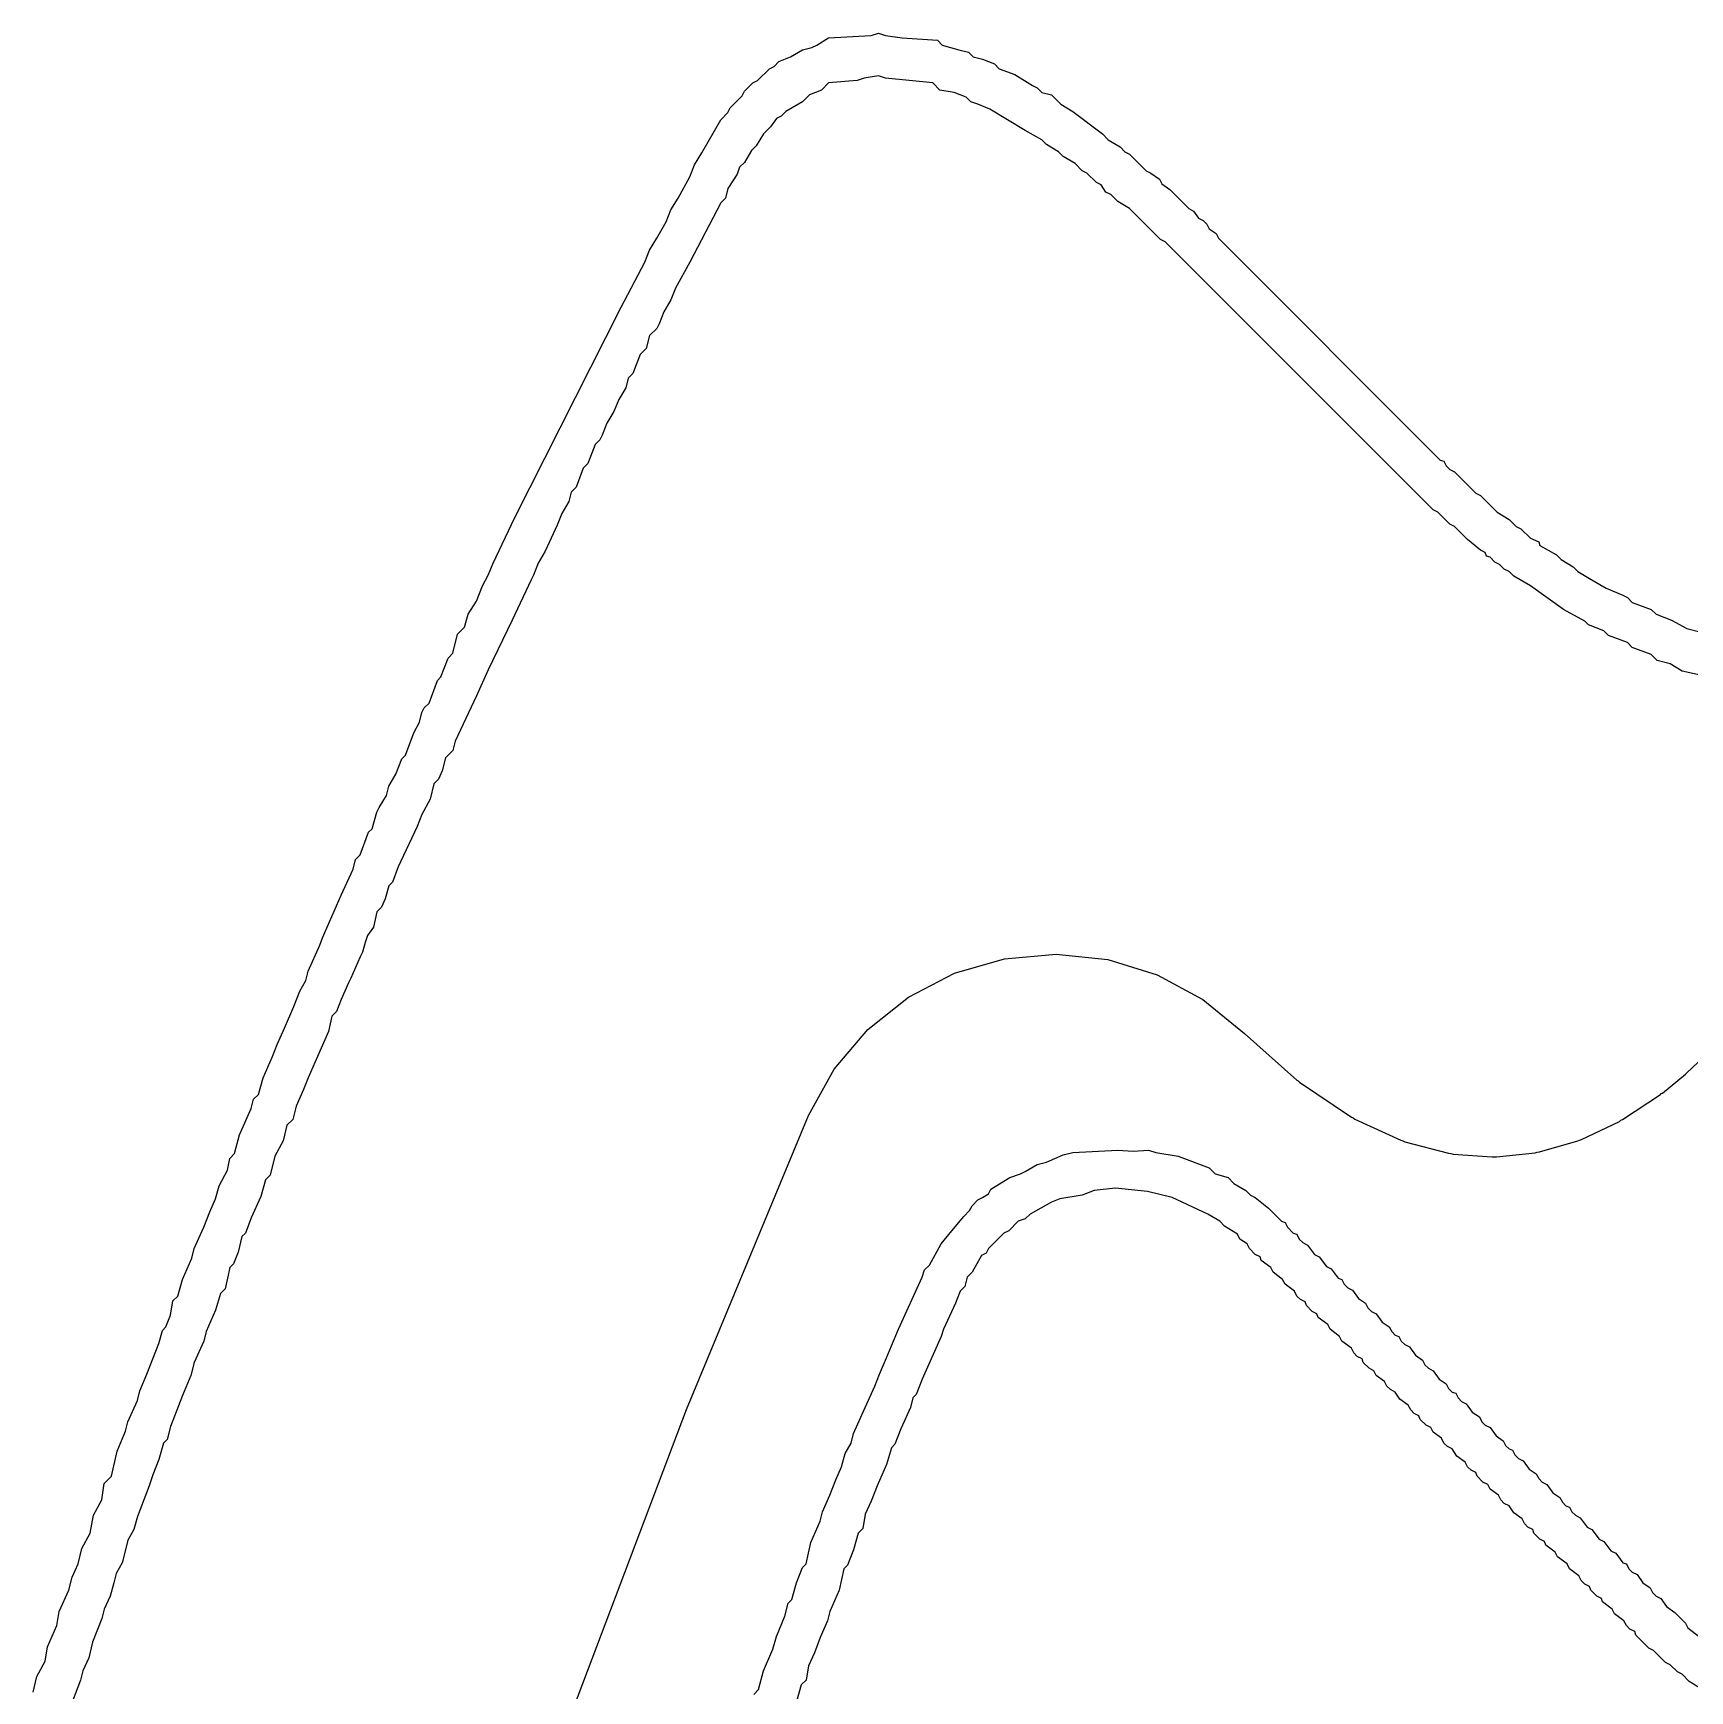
# Model space of a CAD drawing. Header units: millimetres. Extents: x 95 to 305, y 96 to 295.
# Drawn here: x 100.59 to 117.59, y 233.91 to 250.92 of the extents above; entities that cross this region are included whole.
import ezdxf

# ---------------------------------------------------------------- set-up
doc = ezdxf.new("R2010")
doc.units = ezdxf.units.MM
for name, color, linetype in [('BottomLayer', 5, 'Continuous'), ('BottomOverlay', 54, 'Continuous'), ('TopLayer', 1, 'Continuous')]:
    doc.layers.add(name, color=color, linetype=linetype)

msp = doc.modelspace()

# ---------------------------------------------------------------- linework, layer by layer
at = {"layer": 'BottomLayer'}
for p, q in [((110.044, 241.275), (110.556, 241.424)), ((110.556, 241.424), (111.087, 241.472)), ((111.087, 241.472), (111.617, 241.417)), ((109.571, 241.029), (110.044, 241.275)), ((111.617, 241.417), (112.126, 241.26)), ((112.126, 241.26), (112.595, 241.007)), ((109.155, 240.697), (109.571, 241.029)), ((112.595, 241.007), (113.022, 240.656)), ((108.81, 240.29), (109.155, 240.697)), ((113.022, 240.656), (113.558, 240.179)), ((117.561, 240.252), (117.791, 240.468)), ((108.546, 239.815), (108.81, 240.29)), ((117.312, 240.046), (117.548, 240.24)), ((117.548, 240.24), (117.554, 240.247)), ((117.554, 240.247), (117.561, 240.252)), ((113.558, 240.179), (113.573, 240.17)), ((113.573, 240.17), (113.585, 240.158)), ((113.585, 240.158), (114.119, 239.798)), ((116.903, 239.773), (117.291, 240.031)), ((117.291, 240.031), (117.3, 240.04)), ((117.3, 240.04), (117.312, 240.046)), ((107.291, 236.799), (108.546, 239.815)), ((114.119, 239.798), (114.138, 239.79)), ((114.138, 239.79), (114.154, 239.778)), ((114.154, 239.778), (114.626, 239.561)), ((116.481, 239.569), (116.872, 239.755)), ((116.872, 239.755), (116.886, 239.766)), ((116.886, 239.766), (116.903, 239.773)), ((114.626, 239.561), (114.648, 239.555)), ((114.648, 239.555), (114.668, 239.546)), ((116.049, 239.441), (116.442, 239.555)), ((116.442, 239.555), (116.461, 239.564)), ((116.461, 239.564), (116.481, 239.569)), ((114.668, 239.546), (115.116, 239.428)), ((115.116, 239.428), (115.139, 239.426)), ((115.139, 239.426), (115.162, 239.42)), ((115.162, 239.42), (115.562, 239.39)), ((115.562, 239.39), (115.585, 239.393)), ((115.585, 239.393), (115.608, 239.39)), ((115.608, 239.39), (116.004, 239.432)), ((116.004, 239.432), (116.026, 239.439)), ((116.026, 239.439), (116.049, 239.441)), ((106.132, 233.733), (107.291, 236.799))]:
    msp.add_line(p, q, dxfattribs=at)
at = {"layer": 'BottomOverlay'}
for p, q in [((108.483, 250.754), (108.581, 250.778)), ((108.581, 250.778), (108.629, 250.802)), ((108.629, 250.802), (108.751, 250.875)), ((108.751, 250.875), (109.189, 250.9)), ((109.189, 250.9), (109.262, 250.924)), ((109.262, 250.924), (109.335, 250.9)), ((109.335, 250.9), (109.506, 250.875)), ((109.506, 250.875), (109.871, 250.851)), ((109.871, 250.851), (109.919, 250.802)), ((109.919, 250.802), (110.09, 250.754)), ((108.191, 250.583), (108.24, 250.632)), ((108.24, 250.632), (108.362, 250.681)), ((108.362, 250.681), (108.483, 250.754)), ((110.09, 250.754), (110.187, 250.729)), ((110.187, 250.729), (110.236, 250.681)), ((110.236, 250.681), (110.333, 250.656)), ((110.333, 250.656), (110.455, 250.608)), ((110.455, 250.608), (110.504, 250.559)), ((107.972, 250.413), (108.021, 250.437)), ((108.021, 250.437), (108.143, 250.559)), ((108.143, 250.559), (108.191, 250.583)), ((109.043, 250.437), (108.751, 250.413)), ((109.116, 250.461), (109.043, 250.437)), ((109.262, 250.486), (109.116, 250.461)), ((109.335, 250.461), (109.262, 250.486)), ((109.822, 250.413), (109.335, 250.461)), ((110.504, 250.559), (110.662, 250.498)), ((110.662, 250.498), (110.844, 250.388)), ((107.741, 250.157), (107.863, 250.279)), ((107.863, 250.279), (107.887, 250.328)), ((107.887, 250.328), (107.972, 250.413)), ((108.556, 250.291), (108.483, 250.218)), ((108.678, 250.34), (108.556, 250.291)), ((108.751, 250.413), (108.678, 250.34)), ((109.895, 250.34), (109.822, 250.413)), ((110.041, 250.315), (109.895, 250.34)), ((110.163, 250.267), (110.041, 250.315)), ((110.212, 250.218), (110.163, 250.267)), ((110.844, 250.388), (110.893, 250.364)), ((110.893, 250.364), (110.942, 250.315)), ((110.942, 250.315), (111.039, 250.291)), ((111.039, 250.291), (111.136, 250.194)), ((107.644, 250.036), (107.717, 250.109)), ((107.717, 250.109), (107.741, 250.157)), ((108.313, 250.121), (108.264, 250.072)), ((108.483, 250.218), (108.313, 250.121)), ((110.285, 250.194), (110.212, 250.218)), ((110.406, 250.145), (110.285, 250.194)), ((110.771, 249.926), (110.406, 250.145)), ((111.136, 250.194), (111.258, 250.121)), ((111.258, 250.121), (111.562, 249.889)), ((107.449, 249.695), (107.644, 250.036)), ((108.155, 249.963), (108.082, 249.889)), ((108.216, 250.048), (108.155, 249.963)), ((108.264, 250.072), (108.216, 250.048)), ((110.942, 249.829), (110.771, 249.926)), ((108.009, 249.768), (107.96, 249.719)), ((108.082, 249.889), (108.009, 249.768)), ((110.99, 249.78), (110.942, 249.829)), ((111.112, 249.707), (110.99, 249.78)), ((111.562, 249.889), (111.623, 249.829)), ((111.623, 249.829), (111.745, 249.756)), ((111.745, 249.756), (111.794, 249.707)), ((107.376, 249.573), (107.449, 249.695)), ((107.887, 249.597), (107.838, 249.549)), ((107.96, 249.719), (107.887, 249.597)), ((111.161, 249.658), (111.112, 249.707)), ((111.282, 249.585), (111.161, 249.658)), ((111.794, 249.707), (111.842, 249.683)), ((111.842, 249.683), (112.013, 249.512)), ((107.206, 249.232), (107.327, 249.451)), ((107.327, 249.451), (107.376, 249.573)), ((107.814, 249.476), (107.717, 249.33)), ((107.838, 249.549), (107.814, 249.476)), ((111.355, 249.512), (111.282, 249.585)), ((111.404, 249.488), (111.355, 249.512)), ((111.502, 249.391), (111.404, 249.488)), ((112.013, 249.512), (112.061, 249.488)), ((112.061, 249.488), (112.147, 249.427)), ((112.147, 249.427), (112.171, 249.378)), ((107.717, 249.33), (107.692, 249.232)), ((111.55, 249.366), (111.502, 249.391)), ((111.599, 249.293), (111.55, 249.366)), ((111.648, 249.269), (111.599, 249.293)), ((111.721, 249.196), (111.648, 249.269)), ((112.171, 249.378), (112.256, 249.318)), ((112.256, 249.318), (112.451, 249.123)), ((107.084, 248.989), (107.133, 249.111)), ((107.133, 249.111), (107.206, 249.232)), ((107.644, 249.184), (107.327, 248.575)), ((107.692, 249.232), (107.644, 249.184)), ((111.842, 249.123), (111.721, 249.196)), ((112.159, 248.806), (111.842, 249.123)), ((112.451, 249.123), (112.499, 249.098)), ((112.499, 249.098), (112.548, 249.025)), ((106.987, 248.819), (107.084, 248.989)), ((112.548, 249.025), (112.597, 249.001)), ((112.597, 249.001), (112.633, 248.965)), ((112.633, 248.965), (112.658, 248.916)), ((112.658, 248.916), (112.731, 248.867)), ((106.914, 248.697), (106.987, 248.819)), ((112.207, 248.782), (112.159, 248.806)), ((114.958, 246.032), (112.207, 248.782)), ((112.731, 248.867), (112.755, 248.819)), ((112.755, 248.819), (115.031, 246.543)), ((106.621, 248.113), (106.865, 248.575)), ((106.865, 248.575), (106.914, 248.697)), ((107.327, 248.575), (107.181, 248.307)), ((107.181, 248.307), (107.133, 248.186)), ((105.526, 245.946), (106.621, 248.113)), ((107.06, 248.064), (107.011, 247.942)), ((107.133, 248.186), (107.06, 248.064)), ((106.987, 247.894), (106.914, 247.821)), ((107.011, 247.942), (106.987, 247.894)), ((106.914, 247.821), (106.877, 247.687)), ((106.816, 247.626), (106.743, 247.431)), ((106.877, 247.687), (106.816, 247.626)), ((106.694, 247.383), (106.67, 247.285)), ((106.743, 247.431), (106.694, 247.383)), ((106.67, 247.285), (106.597, 247.163)), ((106.548, 247.042), (106.475, 246.92)), ((106.597, 247.163), (106.548, 247.042)), ((106.475, 246.92), (106.427, 246.798)), ((106.354, 246.701), (106.281, 246.506)), ((106.402, 246.75), (106.354, 246.701)), ((106.427, 246.798), (106.402, 246.75)), ((115.031, 246.543), (115.067, 246.531)), ((115.067, 246.531), (115.092, 246.482)), ((106.232, 246.458), (106.159, 246.263)), ((106.281, 246.506), (106.232, 246.458)), ((115.092, 246.482), (115.128, 246.445)), ((115.128, 246.445), (115.177, 246.421)), ((115.177, 246.421), (115.396, 246.202)), ((106.11, 246.214), (106.086, 246.117)), ((106.159, 246.263), (106.11, 246.214)), ((115.396, 246.202), (115.445, 246.178)), ((106.086, 246.117), (106.013, 245.995)), ((115.006, 246.007), (114.958, 246.032)), ((115.445, 246.178), (115.615, 246.007)), ((105.307, 245.484), (105.526, 245.946)), ((105.964, 245.873), (105.843, 245.606)), ((106.013, 245.995), (105.964, 245.873)), ((115.128, 245.886), (115.006, 246.007)), ((115.177, 245.861), (115.128, 245.886)), ((115.311, 245.727), (115.177, 245.861)), ((115.615, 246.007), (115.737, 245.934)), ((115.737, 245.934), (115.81, 245.861)), ((115.81, 245.861), (115.858, 245.837)), ((115.445, 245.618), (115.311, 245.727)), ((115.858, 245.837), (115.956, 245.74)), ((115.956, 245.74), (116.041, 245.703)), ((116.041, 245.703), (116.053, 245.667)), ((105.843, 245.606), (105.77, 245.484)), ((115.493, 245.594), (115.445, 245.618)), ((115.505, 245.557), (115.493, 245.594)), ((115.542, 245.545), (115.505, 245.557)), ((115.591, 245.496), (115.542, 245.545)), ((116.053, 245.667), (116.223, 245.569)), ((116.223, 245.569), (116.272, 245.521)), ((116.272, 245.521), (116.394, 245.448)), ((105.198, 245.253), (105.258, 245.362)), ((105.258, 245.362), (105.307, 245.484)), ((105.721, 245.362), (105.697, 245.314)), ((105.77, 245.484), (105.721, 245.362)), ((115.639, 245.472), (115.591, 245.496)), ((115.688, 245.423), (115.639, 245.472)), ((115.737, 245.399), (115.688, 245.423)), ((115.785, 245.35), (115.737, 245.399)), ((115.956, 245.253), (115.785, 245.35)), ((116.394, 245.448), (116.442, 245.399)), ((116.442, 245.399), (116.564, 245.326)), ((105.137, 245.095), (105.198, 245.253)), ((105.697, 245.314), (105.502, 244.9)), ((116.296, 245.009), (115.956, 245.253)), ((116.564, 245.326), (116.735, 245.228)), ((116.735, 245.228), (116.905, 245.155)), ((105.052, 244.961), (105.137, 245.095)), ((116.515, 244.888), (116.296, 245.009)), ((116.905, 245.155), (116.954, 245.131)), ((116.954, 245.131), (117.002, 245.082)), ((117.002, 245.082), (117.197, 245.009)), ((117.197, 245.009), (117.246, 244.961)), ((104.942, 244.754), (105.015, 244.827)), ((105.015, 244.827), (105.052, 244.961)), ((105.502, 244.9), (105.258, 244.389)), ((116.552, 244.851), (116.515, 244.888)), ((116.71, 244.79), (116.552, 244.851)), ((117.246, 244.961), (117.404, 244.9)), ((117.404, 244.9), (117.562, 244.815)), ((104.893, 244.559), (104.942, 244.754)), ((116.759, 244.742), (116.71, 244.79)), ((116.954, 244.669), (116.759, 244.742)), ((117.002, 244.62), (116.954, 244.669)), ((117.562, 244.815), (117.696, 244.778)), ((104.772, 244.316), (104.845, 244.51)), ((104.845, 244.51), (104.893, 244.559)), ((117.197, 244.547), (117.002, 244.62)), ((117.258, 244.486), (117.197, 244.547)), ((117.392, 244.45), (117.258, 244.486)), ((104.735, 244.279), (104.772, 244.316)), ((105.258, 244.389), (105.137, 244.121)), ((117.513, 244.377), (117.392, 244.45)), ((117.732, 244.328), (117.513, 244.377)), ((104.65, 244.048), (104.735, 244.279)), ((104.577, 243.951), (104.601, 243.999)), ((104.601, 243.999), (104.65, 244.048)), ((105.137, 244.121), (104.918, 243.659)), ((104.492, 243.744), (104.553, 243.853)), ((104.553, 243.853), (104.577, 243.951)), ((104.407, 243.513), (104.492, 243.744)), ((104.918, 243.659), (104.893, 243.561)), ((104.309, 243.318), (104.37, 243.476)), ((104.37, 243.476), (104.407, 243.513)), ((104.82, 243.488), (104.784, 243.354)), ((104.893, 243.561), (104.82, 243.488)), ((104.236, 243.196), (104.309, 243.318)), ((104.784, 243.354), (104.747, 243.269)), ((104.212, 243.099), (104.236, 243.196)), ((104.699, 243.22), (104.662, 243.062)), ((104.747, 243.269), (104.699, 243.22)), ((104.114, 242.928), (104.139, 242.977)), ((104.139, 242.977), (104.212, 243.099)), ((104.662, 243.062), (104.577, 242.904)), ((104.066, 242.758), (104.114, 242.928)), ((104.528, 242.782), (104.334, 242.369)), ((104.577, 242.904), (104.528, 242.782)), ((103.944, 242.49), (104.029, 242.722)), ((104.029, 242.722), (104.066, 242.758)), ((103.871, 242.344), (103.895, 242.442)), ((103.895, 242.442), (103.944, 242.49)), ((103.749, 242.077), (103.871, 242.344)), ((104.334, 242.369), (104.273, 242.21)), ((104.236, 242.174), (104.2, 242.04)), ((104.273, 242.21), (104.236, 242.174)), ((103.555, 241.638), (103.749, 242.077)), ((104.163, 241.955), (104.114, 241.906)), ((104.2, 242.04), (104.163, 241.955)), ((104.114, 241.906), (104.078, 241.748)), ((103.53, 241.565), (103.555, 241.638)), ((103.993, 241.59), (103.968, 241.492)), ((104.017, 241.663), (103.993, 241.59)), ((104.078, 241.748), (104.017, 241.663)), ((103.409, 241.298), (103.53, 241.565)), ((103.944, 241.444), (103.847, 241.225)), ((103.968, 241.492), (103.944, 241.444)), ((103.384, 241.2), (103.409, 241.298)), ((103.263, 240.933), (103.323, 241.091)), ((103.323, 241.091), (103.384, 241.2)), ((103.822, 241.176), (103.749, 241.006)), ((103.847, 241.225), (103.822, 241.176)), ((103.165, 240.713), (103.263, 240.933)), ((103.749, 241.006), (103.701, 240.884)), ((103.652, 240.835), (103.616, 240.677)), ((103.701, 240.884), (103.652, 240.835)), ((103.092, 240.543), (103.165, 240.713)), ((103.616, 240.677), (103.506, 240.421)), ((102.946, 240.202), (103.044, 240.421)), ((103.044, 240.421), (103.092, 240.543)), ((103.506, 240.421), (103.409, 240.202)), ((102.898, 240.032), (102.946, 240.202)), ((103.36, 240.081), (103.287, 239.91)), ((103.409, 240.202), (103.36, 240.081)), ((102.824, 239.886), (102.849, 239.983)), ((102.849, 239.983), (102.898, 240.032)), ((103.287, 239.91), (103.25, 239.776)), ((102.703, 239.618), (102.824, 239.886)), ((103.25, 239.776), (103.19, 239.716)), ((102.654, 239.424), (102.703, 239.618)), ((103.153, 239.557), (103.068, 239.399)), ((103.19, 239.716), (103.153, 239.557)), ((102.605, 239.375), (102.654, 239.424)), ((103.068, 239.399), (103.019, 239.204)), ((110.99, 239.338), (111.161, 239.411)), ((111.161, 239.411), (111.258, 239.436)), ((111.258, 239.436), (111.721, 239.46)), ((111.721, 239.46), (111.879, 239.448)), ((111.879, 239.448), (112.037, 239.46)), ((112.037, 239.46), (112.11, 239.436)), ((112.11, 239.436), (112.341, 239.399)), ((112.341, 239.399), (112.658, 239.277)), ((102.496, 239.095), (102.581, 239.253)), ((102.581, 239.253), (102.605, 239.375)), ((110.613, 239.18), (110.723, 239.217)), ((110.723, 239.217), (110.771, 239.241)), ((110.771, 239.241), (110.893, 239.314)), ((110.893, 239.314), (110.99, 239.338)), ((112.658, 239.277), (112.719, 239.217)), ((112.719, 239.217), (112.852, 239.18)), ((102.459, 238.961), (102.496, 239.095)), ((102.971, 239.156), (102.922, 238.985)), ((103.019, 239.204), (102.971, 239.156)), ((110.394, 239.01), (110.418, 239.058)), ((110.418, 239.058), (110.613, 239.18)), ((111.477, 239.046), (111.355, 238.998)), ((111.696, 239.071), (111.477, 239.046)), ((112.025, 239.034), (111.696, 239.071)), ((112.852, 239.18), (112.913, 239.119)), ((112.913, 239.119), (113.035, 239.046)), ((113.035, 239.046), (113.084, 238.998)), ((102.399, 238.827), (102.459, 238.961)), ((102.922, 238.985), (102.824, 238.766)), ((110.199, 238.839), (110.224, 238.888)), ((110.224, 238.888), (110.285, 238.949)), ((110.285, 238.949), (110.333, 238.973)), ((110.333, 238.973), (110.394, 239.01)), ((111.039, 238.925), (110.82, 238.803)), ((111.124, 238.961), (111.039, 238.925)), ((111.355, 238.998), (111.124, 238.961)), ((112.28, 238.973), (112.025, 239.034)), ((112.645, 238.803), (112.28, 238.973)), ((113.084, 238.998), (113.132, 238.973)), ((113.132, 238.973), (113.266, 238.864)), ((102.338, 238.669), (102.399, 238.827)), ((102.824, 238.766), (102.764, 238.608)), ((110.017, 238.632), (110.139, 238.779)), ((110.139, 238.779), (110.199, 238.839)), ((110.698, 238.73), (110.601, 238.632)), ((110.771, 238.754), (110.698, 238.73)), ((110.82, 238.803), (110.771, 238.754)), ((112.767, 238.73), (112.645, 238.803)), ((112.816, 238.681), (112.767, 238.73)), ((113.266, 238.864), (113.4, 238.73)), ((113.4, 238.73), (113.437, 238.718)), ((113.437, 238.718), (113.461, 238.669)), ((102.24, 238.45), (102.338, 238.669)), ((102.727, 238.572), (102.691, 238.413)), ((102.764, 238.608), (102.727, 238.572)), ((109.907, 238.499), (110.017, 238.632)), ((110.552, 238.608), (110.394, 238.45)), ((110.601, 238.632), (110.552, 238.608)), ((112.95, 238.596), (112.816, 238.681)), ((112.974, 238.547), (112.95, 238.596)), ((113.047, 238.499), (112.974, 238.547)), ((113.461, 238.669), (113.522, 238.608)), ((113.522, 238.608), (113.558, 238.596)), ((113.558, 238.596), (113.583, 238.547)), ((113.583, 238.547), (113.619, 238.511)), ((102.216, 238.353), (102.24, 238.45)), ((102.691, 238.413), (102.642, 238.292)), ((109.786, 238.28), (109.907, 238.499)), ((110.321, 238.377), (110.224, 238.207)), ((110.37, 238.401), (110.321, 238.377)), ((110.394, 238.45), (110.37, 238.401)), ((113.071, 238.45), (113.047, 238.499)), ((113.132, 238.389), (113.071, 238.45)), ((113.181, 238.365), (113.132, 238.389)), ((113.193, 238.328), (113.181, 238.365)), ((113.619, 238.511), (113.668, 238.486)), ((113.668, 238.486), (113.741, 238.389)), ((113.741, 238.389), (113.789, 238.365)), ((113.789, 238.365), (113.862, 238.267)), ((102.119, 238.134), (102.216, 238.353)), ((102.605, 238.255), (102.557, 238.036)), ((102.642, 238.292), (102.605, 238.255)), ((109.713, 238.158), (109.737, 238.231)), ((109.737, 238.231), (109.786, 238.28)), ((110.224, 238.207), (110.175, 238.158)), ((113.29, 238.255), (113.193, 238.328)), ((113.315, 238.207), (113.29, 238.255)), ((113.412, 238.134), (113.315, 238.207)), ((113.862, 238.267), (113.911, 238.243)), ((113.911, 238.243), (113.984, 238.146)), ((102.07, 237.963), (102.119, 238.134)), ((102.557, 238.036), (102.508, 237.987)), ((109.469, 237.622), (109.713, 238.158)), ((110.151, 238.06), (110.102, 238.012)), ((110.175, 238.158), (110.151, 238.06)), ((113.437, 238.085), (113.412, 238.134)), ((113.534, 238.012), (113.437, 238.085)), ((113.984, 238.146), (114.021, 238.134)), ((114.021, 238.134), (114.045, 238.085)), ((114.045, 238.085), (114.082, 238.048)), ((114.082, 238.048), (114.13, 238.024)), ((114.13, 238.024), (114.191, 237.939)), ((101.997, 237.768), (102.021, 237.914)), ((102.021, 237.914), (102.07, 237.963)), ((102.508, 237.987), (102.459, 237.817)), ((110.053, 237.89), (109.932, 237.622)), ((110.102, 238.012), (110.053, 237.89)), ((113.558, 237.963), (113.534, 238.012)), ((113.595, 237.927), (113.558, 237.963)), ((113.643, 237.902), (113.595, 237.927)), ((113.656, 237.866), (113.643, 237.902)), ((113.716, 237.805), (113.656, 237.866)), ((114.191, 237.939), (114.264, 237.89)), ((114.264, 237.89), (114.288, 237.841)), ((101.948, 237.647), (101.997, 237.768)), ((102.459, 237.817), (102.362, 237.598)), ((113.765, 237.781), (113.716, 237.805)), ((113.777, 237.744), (113.765, 237.781)), ((113.875, 237.671), (113.777, 237.744)), ((114.288, 237.841), (114.325, 237.805)), ((114.325, 237.805), (114.374, 237.781)), ((114.374, 237.781), (114.434, 237.695)), ((114.434, 237.695), (114.507, 237.647)), ((101.875, 237.476), (101.912, 237.61)), ((101.912, 237.61), (101.948, 237.647)), ((102.362, 237.598), (102.338, 237.501)), ((109.396, 237.452), (109.469, 237.622)), ((109.907, 237.549), (109.713, 237.111)), ((109.932, 237.622), (109.907, 237.549)), ((113.899, 237.622), (113.875, 237.671)), ((113.996, 237.549), (113.899, 237.622)), ((114.021, 237.501), (113.996, 237.549)), ((114.507, 237.647), (114.532, 237.598)), ((114.532, 237.598), (114.568, 237.562)), ((114.568, 237.562), (114.605, 237.549)), ((114.605, 237.549), (114.629, 237.501)), ((101.754, 237.16), (101.875, 237.476)), ((102.338, 237.501), (102.24, 237.282)), ((109.347, 237.33), (109.396, 237.452)), ((114.118, 237.428), (114.021, 237.501)), ((114.142, 237.379), (114.118, 237.428)), ((114.179, 237.342), (114.142, 237.379)), ((114.228, 237.318), (114.179, 237.342)), ((114.629, 237.501), (114.666, 237.464)), ((114.666, 237.464), (114.714, 237.44)), ((114.714, 237.44), (114.775, 237.355)), ((114.775, 237.355), (114.848, 237.306)), ((102.24, 237.282), (102.204, 237.148)), ((109.274, 237.16), (109.347, 237.33)), ((114.24, 237.282), (114.228, 237.318)), ((114.301, 237.221), (114.24, 237.282)), ((114.349, 237.196), (114.301, 237.221)), ((114.374, 237.148), (114.349, 237.196)), ((114.848, 237.306), (114.873, 237.257)), ((114.873, 237.257), (114.909, 237.221)), ((114.909, 237.221), (114.958, 237.196)), ((114.958, 237.196), (115.019, 237.111)), ((101.681, 236.99), (101.754, 237.16)), ((102.204, 237.148), (102.119, 236.941)), ((109.128, 236.819), (109.226, 237.038)), ((109.226, 237.038), (109.274, 237.16)), ((109.713, 237.111), (109.652, 236.953)), ((114.459, 237.087), (114.374, 237.148)), ((114.483, 237.038), (114.459, 237.087)), ((114.52, 237.002), (114.483, 237.038)), ((114.568, 236.977), (114.52, 237.002)), ((115.019, 237.111), (115.092, 237.063)), ((115.092, 237.063), (115.116, 237.014)), ((115.116, 237.014), (115.152, 236.977)), ((101.559, 236.673), (101.656, 236.892)), ((101.656, 236.892), (101.681, 236.99)), ((102.119, 236.941), (101.997, 236.624)), ((109.615, 236.917), (109.591, 236.819)), ((109.652, 236.953), (109.615, 236.917)), ((114.617, 236.904), (114.568, 236.977)), ((114.702, 236.844), (114.617, 236.904)), ((114.727, 236.795), (114.702, 236.844)), ((115.152, 236.977), (115.189, 236.965)), ((115.189, 236.965), (115.213, 236.917)), ((115.213, 236.917), (115.25, 236.88)), ((115.25, 236.88), (115.298, 236.856)), ((115.298, 236.856), (115.359, 236.77)), ((101.534, 236.576), (101.559, 236.673)), ((109.007, 236.551), (109.128, 236.819)), ((109.591, 236.819), (109.494, 236.6)), ((114.763, 236.758), (114.727, 236.795)), ((114.812, 236.734), (114.763, 236.758)), ((114.824, 236.697), (114.812, 236.734)), ((114.885, 236.637), (114.824, 236.697)), ((115.359, 236.77), (115.432, 236.722)), ((115.432, 236.722), (115.457, 236.673)), ((115.457, 236.673), (115.493, 236.637)), ((101.449, 236.369), (101.534, 236.576)), ((101.96, 236.491), (101.924, 236.454)), ((101.997, 236.624), (101.96, 236.491)), ((108.982, 236.454), (109.007, 236.551)), ((109.494, 236.6), (109.433, 236.442)), ((114.933, 236.612), (114.885, 236.637)), ((114.958, 236.564), (114.933, 236.612)), ((115.043, 236.503), (114.958, 236.564)), ((115.067, 236.454), (115.043, 236.503)), ((115.493, 236.637), (115.542, 236.612)), ((115.542, 236.612), (115.603, 236.527)), ((115.603, 236.527), (115.676, 236.478)), ((101.388, 236.113), (101.449, 236.369)), ((101.924, 236.454), (101.875, 236.284)), ((108.885, 236.211), (108.922, 236.345)), ((108.922, 236.345), (108.982, 236.454)), ((109.396, 236.405), (109.347, 236.235)), ((109.433, 236.442), (109.396, 236.405)), ((115.104, 236.418), (115.067, 236.454)), ((115.152, 236.393), (115.104, 236.418)), ((115.201, 236.32), (115.152, 236.393)), ((115.286, 236.259), (115.201, 236.32)), ((115.676, 236.478), (115.7, 236.43)), ((115.7, 236.43), (115.737, 236.393)), ((115.737, 236.393), (115.773, 236.381)), ((115.773, 236.381), (115.797, 236.332)), ((115.797, 236.332), (115.834, 236.296)), ((101.875, 236.284), (101.814, 236.126)), ((108.824, 236.077), (108.885, 236.211)), ((109.347, 236.235), (109.25, 236.016)), ((115.311, 236.211), (115.286, 236.259)), ((115.347, 236.174), (115.311, 236.211)), ((115.396, 236.15), (115.347, 236.174)), ((115.408, 236.113), (115.396, 236.15)), ((115.834, 236.296), (115.883, 236.272)), ((115.883, 236.272), (115.943, 236.186)), ((115.943, 236.186), (116.017, 236.138)), ((101.291, 235.87), (101.315, 236.04)), ((101.315, 236.04), (101.388, 236.113)), ((101.778, 236.016), (101.656, 235.7)), ((101.814, 236.126), (101.778, 236.016)), ((108.763, 235.919), (108.824, 236.077)), ((109.25, 236.016), (109.189, 235.858)), ((115.469, 236.052), (115.408, 236.113)), ((115.518, 236.028), (115.469, 236.052)), ((115.542, 235.979), (115.518, 236.028)), ((115.627, 235.919), (115.542, 235.979)), ((116.017, 236.138), (116.041, 236.089)), ((116.041, 236.089), (116.077, 236.052)), ((116.077, 236.052), (116.126, 236.028)), ((116.126, 236.028), (116.187, 235.943)), ((101.206, 235.712), (101.291, 235.87)), ((108.69, 235.748), (108.763, 235.919)), ((109.189, 235.858), (109.128, 235.724)), ((115.651, 235.87), (115.627, 235.919)), ((115.688, 235.833), (115.651, 235.87)), ((115.737, 235.809), (115.688, 235.833)), ((115.785, 235.736), (115.737, 235.809)), ((116.187, 235.943), (116.26, 235.894)), ((116.26, 235.894), (116.284, 235.846)), ((116.284, 235.846), (116.321, 235.809)), ((116.321, 235.809), (116.357, 235.797)), ((101.169, 235.529), (101.206, 235.712)), ((101.656, 235.7), (101.62, 235.566)), ((108.569, 235.432), (108.666, 235.651)), ((108.666, 235.651), (108.69, 235.748)), ((109.128, 235.724), (109.104, 235.578)), ((115.87, 235.675), (115.785, 235.736)), ((115.895, 235.627), (115.87, 235.675)), ((116.357, 235.797), (116.382, 235.748)), ((116.382, 235.748), (116.418, 235.712)), ((116.418, 235.712), (116.467, 235.687)), ((116.467, 235.687), (116.54, 235.59)), ((101.084, 235.371), (101.169, 235.529)), ((101.62, 235.566), (101.559, 235.456)), ((109.055, 235.529), (109.007, 235.359)), ((109.104, 235.578), (109.055, 235.529)), ((115.931, 235.59), (115.895, 235.627)), ((115.98, 235.566), (115.931, 235.59)), ((115.992, 235.529), (115.98, 235.566)), ((116.053, 235.468), (115.992, 235.529)), ((116.102, 235.444), (116.053, 235.468)), ((116.54, 235.59), (116.588, 235.566)), ((116.588, 235.566), (116.662, 235.468)), ((116.662, 235.468), (116.71, 235.444)), ((101.048, 235.213), (101.084, 235.371)), ((101.534, 235.359), (101.498, 235.225)), ((101.559, 235.456), (101.534, 235.359)), ((108.52, 235.213), (108.569, 235.432)), ((109.007, 235.359), (108.946, 235.201)), ((116.114, 235.407), (116.102, 235.444)), ((116.211, 235.334), (116.114, 235.407)), ((116.236, 235.286), (116.211, 235.334)), ((116.71, 235.444), (116.783, 235.347)), ((116.783, 235.347), (116.832, 235.322)), ((116.832, 235.322), (116.905, 235.225)), ((100.987, 235.079), (101.048, 235.213)), ((101.498, 235.225), (101.437, 235.115)), ((108.423, 235.018), (108.483, 235.176)), ((108.483, 235.176), (108.52, 235.213)), ((108.909, 235.164), (108.861, 234.945)), ((108.946, 235.201), (108.909, 235.164)), ((116.333, 235.213), (116.236, 235.286)), ((116.357, 235.164), (116.333, 235.213)), ((116.455, 235.091), (116.357, 235.164)), ((116.905, 235.225), (116.941, 235.213)), ((116.941, 235.213), (116.966, 235.164)), ((116.966, 235.164), (117.002, 235.128)), ((117.002, 235.128), (117.051, 235.103)), ((100.95, 234.945), (100.987, 235.079)), ((101.413, 235.018), (101.376, 234.884)), ((101.437, 235.115), (101.413, 235.018)), ((108.374, 234.848), (108.423, 235.018)), ((116.479, 235.042), (116.455, 235.091)), ((116.515, 235.006), (116.479, 235.042)), ((116.564, 234.982), (116.515, 235.006)), ((116.576, 234.945), (116.564, 234.982)), ((117.051, 235.103), (117.112, 235.018)), ((117.112, 235.018), (117.185, 234.969)), ((117.185, 234.969), (117.209, 234.921)), ((100.853, 234.726), (100.95, 234.945)), ((101.376, 234.884), (101.315, 234.75)), ((108.301, 234.677), (108.337, 234.811)), ((108.337, 234.811), (108.374, 234.848)), ((108.861, 234.945), (108.763, 234.726)), ((116.637, 234.884), (116.576, 234.945)), ((116.686, 234.86), (116.637, 234.884)), ((116.698, 234.823), (116.686, 234.86)), ((116.795, 234.75), (116.698, 234.823)), ((117.209, 234.921), (117.246, 234.884)), ((117.246, 234.884), (117.294, 234.86)), ((117.294, 234.86), (117.355, 234.775)), ((100.829, 234.58), (100.853, 234.726)), ((101.291, 234.653), (101.194, 234.41)), ((101.315, 234.75), (101.291, 234.653)), ((108.216, 234.47), (108.301, 234.677)), ((108.739, 234.629), (108.666, 234.458)), ((108.763, 234.726), (108.739, 234.629)), ((116.82, 234.702), (116.795, 234.75)), ((116.917, 234.629), (116.82, 234.702)), ((116.941, 234.58), (116.917, 234.629)), ((117.355, 234.775), (117.44, 234.714)), ((117.44, 234.714), (117.55, 234.604)), ((100.731, 234.361), (100.829, 234.58)), ((108.179, 234.337), (108.216, 234.47)), ((108.666, 234.458), (108.605, 234.3)), ((116.978, 234.543), (116.941, 234.58)), ((117.027, 234.519), (116.978, 234.543)), ((117.039, 234.483), (117.027, 234.519)), ((117.173, 234.349), (117.039, 234.483)), ((117.55, 234.604), (117.574, 234.556)), ((117.574, 234.556), (117.781, 234.397)), ((100.707, 234.215), (100.731, 234.361)), ((101.194, 234.41), (101.157, 234.251)), ((108.082, 234.117), (108.179, 234.337)), ((108.605, 234.3), (108.544, 234.166)), ((117.221, 234.324), (117.173, 234.349)), ((117.343, 234.203), (117.221, 234.324)), ((100.622, 234.057), (100.707, 234.215)), ((101.096, 234.117), (101.072, 234.02)), ((101.157, 234.251), (101.096, 234.117)), ((108.033, 233.923), (108.082, 234.117)), ((108.544, 234.166), (108.52, 234.02)), ((117.392, 234.178), (117.343, 234.203)), ((117.465, 234.105), (117.392, 234.178)), ((117.513, 234.081), (117.465, 234.105)), ((100.585, 233.898), (100.622, 234.057)), ((101.072, 234.02), (100.95, 233.704)), ((108.471, 233.971), (108.423, 233.801)), ((108.52, 234.02), (108.471, 233.971)), ((117.586, 234.008), (117.513, 234.081)), ((117.72, 233.923), (117.586, 234.008)), ((107.984, 233.874), (108.033, 233.923))]:
    msp.add_line(p, q, dxfattribs=at)
at = {"layer": 'TopLayer'}
for p, q in [((110.044, 241.275), (110.556, 241.424)), ((110.556, 241.424), (111.087, 241.472)), ((111.087, 241.472), (111.617, 241.417)), ((109.571, 241.029), (110.044, 241.275)), ((111.617, 241.417), (112.126, 241.26)), ((112.126, 241.26), (112.595, 241.007)), ((109.155, 240.697), (109.571, 241.029)), ((112.595, 241.007), (113.022, 240.656)), ((108.81, 240.29), (109.155, 240.697)), ((113.022, 240.656), (113.558, 240.179)), ((117.561, 240.252), (117.791, 240.468)), ((108.546, 239.815), (108.81, 240.29)), ((117.312, 240.046), (117.548, 240.24)), ((117.548, 240.24), (117.554, 240.247)), ((117.554, 240.247), (117.561, 240.252)), ((113.558, 240.179), (113.573, 240.17)), ((113.573, 240.17), (113.585, 240.158)), ((113.585, 240.158), (114.119, 239.798)), ((116.903, 239.773), (117.291, 240.031)), ((117.291, 240.031), (117.3, 240.04)), ((117.3, 240.04), (117.312, 240.046)), ((107.291, 236.799), (108.546, 239.815)), ((114.119, 239.798), (114.138, 239.79)), ((114.138, 239.79), (114.154, 239.778)), ((114.154, 239.778), (114.626, 239.561)), ((116.481, 239.569), (116.872, 239.755)), ((116.872, 239.755), (116.886, 239.766)), ((116.886, 239.766), (116.903, 239.773)), ((114.626, 239.561), (114.648, 239.555)), ((114.648, 239.555), (114.668, 239.546)), ((116.049, 239.441), (116.442, 239.555)), ((116.442, 239.555), (116.461, 239.564)), ((116.461, 239.564), (116.481, 239.569)), ((114.668, 239.546), (115.116, 239.428)), ((115.116, 239.428), (115.139, 239.426)), ((115.139, 239.426), (115.162, 239.42)), ((115.162, 239.42), (115.562, 239.39)), ((115.562, 239.39), (115.585, 239.393)), ((115.585, 239.393), (115.608, 239.39)), ((115.608, 239.39), (116.004, 239.432)), ((116.004, 239.432), (116.026, 239.439)), ((116.026, 239.439), (116.049, 239.441)), ((106.132, 233.733), (107.291, 236.799))]:
    msp.add_line(p, q, dxfattribs=at)

doc.saveas('drawing.dxf')
